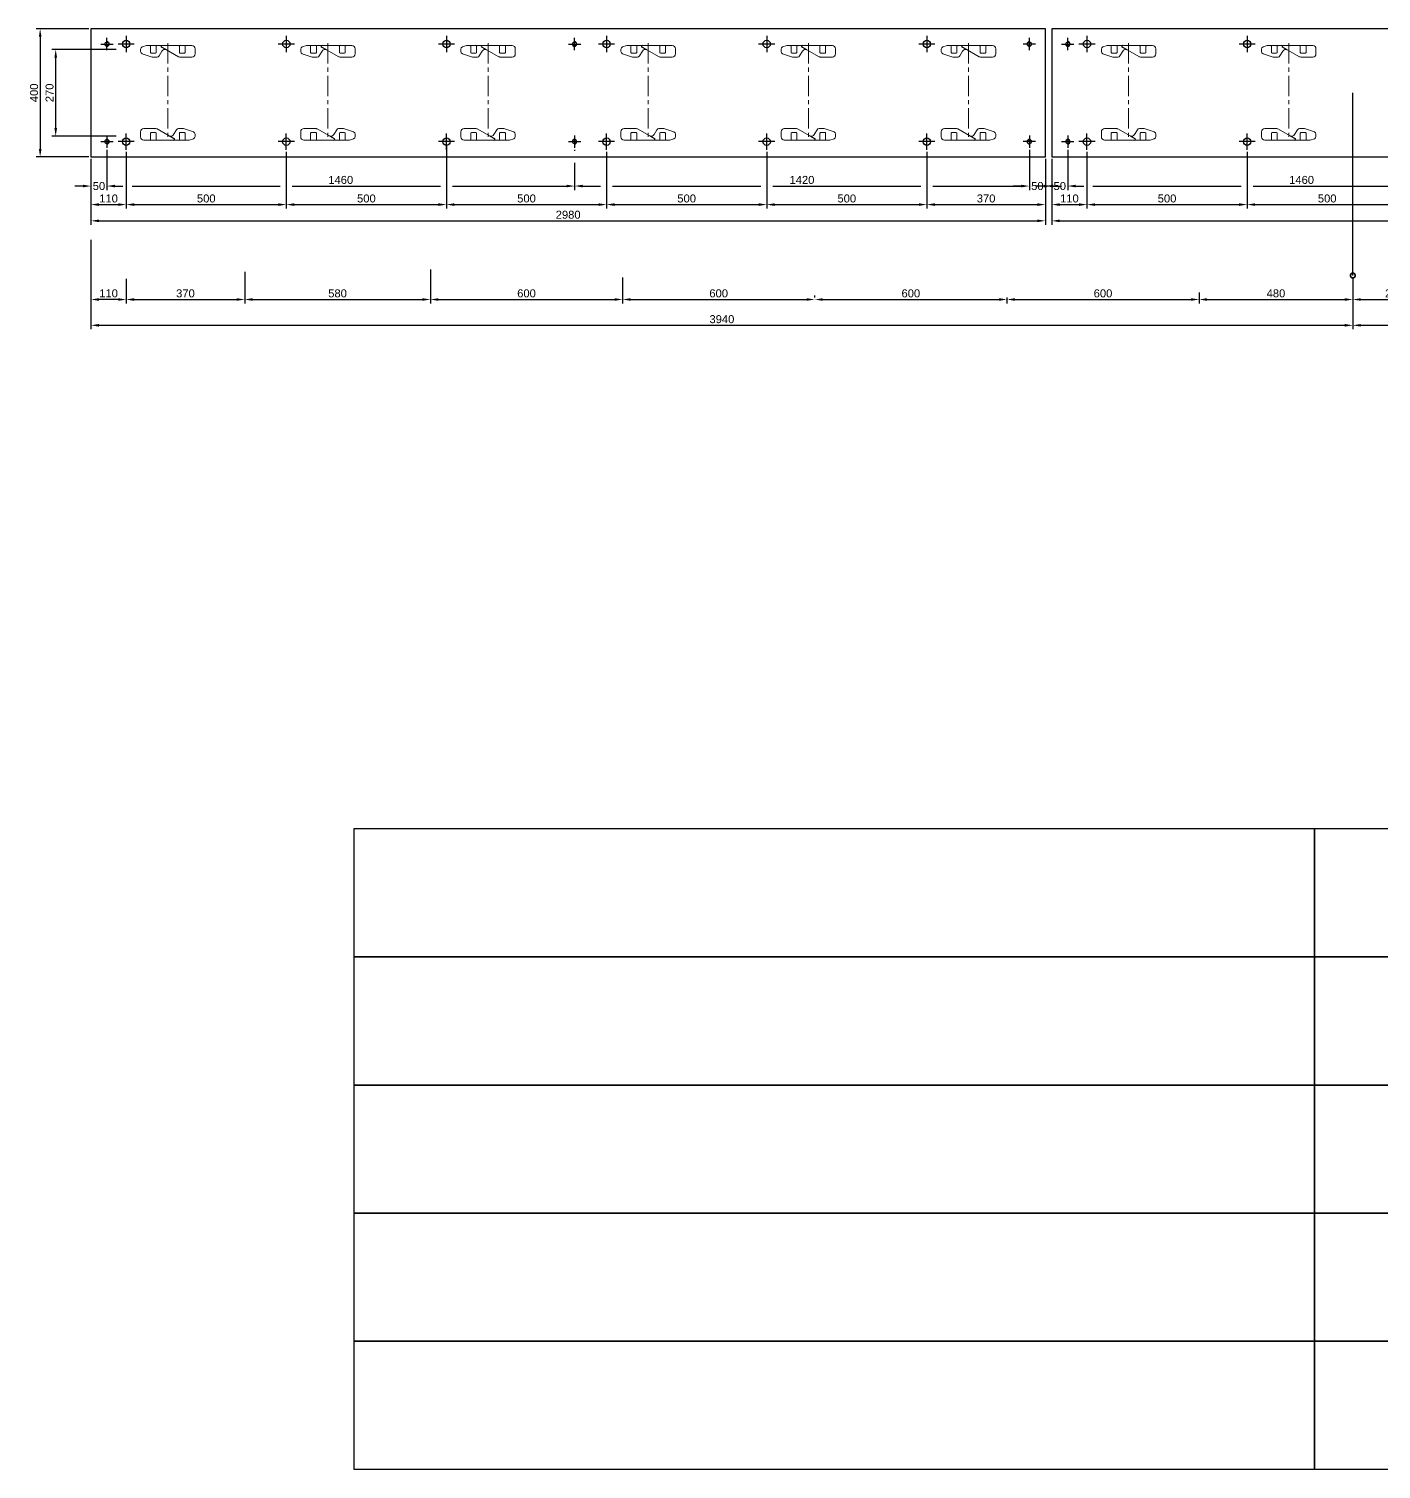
# Model space of a CAD drawing. Header units: millimetres. Extents: x -19541 to 104079, y -3200 to 10399.
# Drawn here: x 3885 to 8108, y -3200 to 1299 of the extents above; entities that cross this region are included whole.
import ezdxf

# ---------------------------------------------------------------- set-up
doc = ezdxf.new("R2010")
doc.units = ezdxf.units.MM
doc.linetypes.add('CENTER', pattern=[50.8, 31.75, -6.35, 6.35, -6.35])
doc.linetypes.add('CENTER2', pattern=[28.575, 19.05, -3.175, 3.175, -3.175])
for name, color, linetype in [('KTHUOC', 2, 'Continuous'), ('PDF_Geometry', 7, 'Continuous'), ('TK2', 251, 'Continuous')]:
    doc.layers.add(name, color=color, linetype=linetype)
doc.layers.add('TIM', color=8, linetype='CENTER2', lineweight=0)
doc.styles.get("Standard").update_dxf_attribs({"font": 'arial.ttf'})
doc.dimstyles.new('ISO-25', dxfattribs={"dimscale": 10, "dimtxt": 2.5, "dimasz": 2.5, "dimexe": 1.25, "dimexo": 0.625, "dimtad": 1, "dimtxsty": 'Standard', "dimcen": 2.5, "dimadec": 0, "dimazin": 0, "dimtfac": 1, "dimtmove": 0, "dimatfit": 3, "dimfxl": 1, "dimarcsym": 0})

# ---------------------------------------------------------------- blocks, each defined once
blk = doc.blocks.new('*D152')
at = {"color": 0, "lineweight": -2, "transparency": 16777216}
for p, q in [((0, -206.2), (0, -361.6)), ((110, -183.9), (110, -361.6)), ((25, -349.1), (85, -349.1))]:
    blk.add_line(p, q, dxfattribs=at)
at = {"color": 0, "transparency": 16777216}
for points in [[(25, -344.9), (25, -353.3), (0, -349.1)], [(85, -344.9), (85, -353.3), (110, -349.1)]]:
    blk.add_solid(points, dxfattribs=at)
at = {"layer": 'Defpoints', "color": 0, "transparency": 16777216}
for p in [(110, -177.7), (0, -200), (110, -349.1)]:
    blk.add_point(p, dxfattribs=at)
at = {"color": 0, "transparency": 16777216, "insert": (55, -330.1), "char_height": 25, "attachment_point": 5}
blk.add_mtext('110', dxfattribs=at)
blk = doc.blocks.new('*D153')
at = {"color": 0, "lineweight": -2, "transparency": 16777216}
for p, q in [((110, -183.9), (110, -361.6)), ((610, -183.9), (610, -361.6)), ((135, -349.1), (585, -349.1))]:
    blk.add_line(p, q, dxfattribs=at)
at = {"color": 0, "transparency": 16777216}
for points in [[(135, -344.9), (135, -353.3), (110, -349.1)], [(585, -344.9), (585, -353.3), (610, -349.1)]]:
    blk.add_solid(points, dxfattribs=at)
at = {"layer": 'Defpoints', "color": 0, "transparency": 16777216}
for p in [(110, -177.7), (610, -177.7), (610, -349.1)]:
    blk.add_point(p, dxfattribs=at)
at = {"color": 0, "transparency": 16777216, "insert": (360, -330.1), "char_height": 25, "attachment_point": 5}
blk.add_mtext('500', dxfattribs=at)
blk = doc.blocks.new('*D154')
at = {"color": 0, "lineweight": -2, "transparency": 16777216}
for p, q in [((1110, -166.4), (1110, -361.6)), ((610, -183.9), (610, -361.6)), ((635, -349.1), (1085, -349.1))]:
    blk.add_line(p, q, dxfattribs=at)
at = {"color": 0, "transparency": 16777216}
for points in [[(635, -344.9), (635, -353.3), (610, -349.1)], [(1085, -344.9), (1085, -353.3), (1110, -349.1)]]:
    blk.add_solid(points, dxfattribs=at)
at = {"layer": 'Defpoints', "color": 0, "transparency": 16777216}
for p in [(610, -177.7), (1110, -160.2), (1110, -349.1)]:
    blk.add_point(p, dxfattribs=at)
at = {"color": 0, "transparency": 16777216, "insert": (860, -330.1), "char_height": 25, "attachment_point": 5}
blk.add_mtext('500', dxfattribs=at)
blk = doc.blocks.new('*D155')
at = {"color": 0, "lineweight": -2, "transparency": 16777216}
for p, q in [((1110, -166.4), (1110, -361.6)), ((1610, -183.9), (1610, -361.6)), ((1135, -349.1), (1585, -349.1))]:
    blk.add_line(p, q, dxfattribs=at)
at = {"color": 0, "transparency": 16777216}
for points in [[(1135, -344.9), (1135, -353.3), (1110, -349.1)], [(1585, -344.9), (1585, -353.3), (1610, -349.1)]]:
    blk.add_solid(points, dxfattribs=at)
at = {"layer": 'Defpoints', "color": 0, "transparency": 16777216}
for p in [(1110, -160.2), (1610, -177.7), (1610, -349.1)]:
    blk.add_point(p, dxfattribs=at)
at = {"color": 0, "transparency": 16777216, "insert": (1360, -330.1), "char_height": 25, "attachment_point": 5}
blk.add_mtext('500', dxfattribs=at)
blk = doc.blocks.new('*D156')
at = {"color": 0, "lineweight": -2, "transparency": 16777216}
for p, q in [((1610, -183.9), (1610, -361.6)), ((2110, -183.9), (2110, -361.6)), ((1635, -349.1), (2085, -349.1))]:
    blk.add_line(p, q, dxfattribs=at)
at = {"color": 0, "transparency": 16777216}
for points in [[(1635, -344.9), (1635, -353.3), (1610, -349.1)], [(2085, -344.9), (2085, -353.3), (2110, -349.1)]]:
    blk.add_solid(points, dxfattribs=at)
at = {"layer": 'Defpoints', "color": 0, "transparency": 16777216}
for p in [(1610, -177.7), (2110, -177.7), (2110, -349.1)]:
    blk.add_point(p, dxfattribs=at)
at = {"color": 0, "transparency": 16777216, "insert": (1860, -330.1), "char_height": 25, "attachment_point": 5}
blk.add_mtext('500', dxfattribs=at)
blk = doc.blocks.new('*D157')
at = {"color": 0, "lineweight": -2, "transparency": 16777216}
for p, q in [((2110, -183.9), (2110, -361.6)), ((2610, -183.9), (2610, -361.6)), ((2135, -349.1), (2585, -349.1))]:
    blk.add_line(p, q, dxfattribs=at)
at = {"color": 0, "transparency": 16777216}
for points in [[(2135, -344.9), (2135, -353.3), (2110, -349.1)], [(2585, -344.9), (2585, -353.3), (2610, -349.1)]]:
    blk.add_solid(points, dxfattribs=at)
at = {"layer": 'Defpoints', "color": 0, "transparency": 16777216}
for p in [(2110, -177.7), (2610, -177.7), (2610, -349.1)]:
    blk.add_point(p, dxfattribs=at)
at = {"color": 0, "transparency": 16777216, "insert": (2360, -330.1), "char_height": 25, "attachment_point": 5}
blk.add_mtext('500', dxfattribs=at)
blk = doc.blocks.new('*D158')
at = {"color": 0, "lineweight": -2, "transparency": 16777216}
for p, q in [((2610, -183.9), (2610, -361.6)), ((2980, -206.2), (2980, -361.6)), ((2635, -349.1), (2955, -349.1))]:
    blk.add_line(p, q, dxfattribs=at)
at = {"color": 0, "transparency": 16777216}
for points in [[(2635, -344.9), (2635, -353.3), (2610, -349.1)], [(2955, -344.9), (2955, -353.3), (2980, -349.1)]]:
    blk.add_solid(points, dxfattribs=at)
at = {"layer": 'Defpoints', "color": 0, "transparency": 16777216}
for p in [(2610, -177.7), (2980, -200), (2980, -349.1)]:
    blk.add_point(p, dxfattribs=at)
at = {"color": 0, "transparency": 16777216, "insert": (2795, -330.1), "char_height": 25, "attachment_point": 5}
blk.add_mtext('370', dxfattribs=at)
blk = doc.blocks.new('*D149')
at = {"color": 0, "lineweight": -2, "transparency": 16777216}
for p, q in [((0, -206.2), (0, -412.4)), ((2980, -206.2), (2980, -412.4)), ((25, -399.9), (2955, -399.9))]:
    blk.add_line(p, q, dxfattribs=at)
at = {"color": 0, "transparency": 16777216}
for points in [[(25, -395.7), (25, -404), (0, -399.9)], [(2955, -395.7), (2955, -404), (2980, -399.9)]]:
    blk.add_solid(points, dxfattribs=at)
at = {"layer": 'Defpoints', "color": 0, "transparency": 16777216}
for p in [(0, -200), (2980, -200), (2980, -399.9)]:
    blk.add_point(p, dxfattribs=at)
at = {"color": 0, "transparency": 16777216, "insert": (1490, -380.9), "char_height": 25, "attachment_point": 5}
blk.add_mtext('2980', dxfattribs=at)
blk = doc.blocks.new('*D159')
at = {"color": 0, "lineweight": -2, "transparency": 16777216}
for p, q in [((50, -178.2), (50, -303.7)), ((0, -206.2), (0, -303.7)), ((-25, -291.2), (-50, -291.2)), ((0, -291.2), (0.9, -291.2)), ((50, -291.2), (49.1, -291.2)), ((75, -291.2), (100, -291.2))]:
    blk.add_line(p, q, dxfattribs=at)
at = {"color": 0, "transparency": 16777216}
for points in [[(-25, -287), (-25, -295.3), (0, -291.2)], [(75, -287), (75, -295.3), (50, -291.2)]]:
    blk.add_solid(points, dxfattribs=at)
at = {"layer": 'Defpoints', "color": 0, "transparency": 16777216}
for p in [(50, -171.9), (0, -200), (50, -291.2)]:
    blk.add_point(p, dxfattribs=at)
at = {"color": 0, "transparency": 16777216, "insert": (25, -291.2), "char_height": 25, "attachment_point": 5}
blk.add_mtext('50', dxfattribs=at)
blk = doc.blocks.new('*D164')
at = {"color": 0, "lineweight": -2, "transparency": 16777216}
for p, q in [((50, -178.2), (50, -181.2)), ((1510, -178.2), (1510, -181.2)), ((50, -218.8), (50, -272.4)), ((1510, -218.8), (1510, -303.7)), ((75, -291.2), (91.2, -291.2)), ((128.7, -291.2), (591.2, -291.2)), ((628.7, -291.2), (1091.2, -291.2)), ((1128.7, -291.2), (1485, -291.2))]:
    blk.add_line(p, q, dxfattribs=at)
at = {"color": 0, "transparency": 16777216}
for points in [[(75, -287), (75, -295.3), (50, -291.2)], [(1485, -287), (1485, -295.3), (1510, -291.2)]]:
    blk.add_solid(points, dxfattribs=at)
at = {"layer": 'Defpoints', "color": 0, "transparency": 16777216}
for p in [(50, -171.9), (1510, -171.9), (1510, -291.2)]:
    blk.add_point(p, dxfattribs=at)
at = {"color": 0, "transparency": 16777216, "insert": (780, -272.2), "char_height": 25, "attachment_point": 5}
blk.add_mtext('1460', dxfattribs=at)
blk = doc.blocks.new('*D163')
at = {"color": 0, "lineweight": -2, "transparency": 16777216}
for p, q in [((1510, -178.2), (1510, -181.2)), ((2930, -178.2), (2930, -181.2)), ((1510, -218.8), (1510, -303.7)), ((2930, -218.8), (2930, -303.7)), ((1535, -291.2), (1591.2, -291.2)), ((1628.7, -291.2), (2091.2, -291.2)), ((2128.7, -291.2), (2591.2, -291.2)), ((2628.7, -291.2), (2905, -291.2))]:
    blk.add_line(p, q, dxfattribs=at)
at = {"color": 0, "transparency": 16777216}
for points in [[(1535, -287), (1535, -295.3), (1510, -291.2)], [(2905, -287), (2905, -295.3), (2930, -291.2)]]:
    blk.add_solid(points, dxfattribs=at)
at = {"layer": 'Defpoints', "color": 0, "transparency": 16777216}
for p in [(1510, -171.9), (2930, -171.9), (2930, -291.2)]:
    blk.add_point(p, dxfattribs=at)
at = {"color": 0, "transparency": 16777216, "insert": (2220, -272.2), "char_height": 25, "attachment_point": 5}
blk.add_mtext('1420', dxfattribs=at)
blk = doc.blocks.new('*D162')
at = {"color": 0, "lineweight": -2, "transparency": 16777216}
for p, q in [((2930, -178.2), (2930, -303.7)), ((2980, -206.2), (2980, -303.7)), ((2905, -291.2), (2880, -291.2)), ((2930, -291.2), (2930.9, -291.2)), ((2980, -291.2), (2979.1, -291.2)), ((3005, -291.2), (3030, -291.2))]:
    blk.add_line(p, q, dxfattribs=at)
at = {"color": 0, "transparency": 16777216}
for points in [[(2905, -287), (2905, -295.3), (2930, -291.2)], [(3005, -287), (3005, -295.3), (2980, -291.2)]]:
    blk.add_solid(points, dxfattribs=at)
at = {"layer": 'Defpoints', "color": 0, "transparency": 16777216}
for p in [(2930, -171.9), (2980, -200), (2930, -291.2)]:
    blk.add_point(p, dxfattribs=at)
at = {"color": 0, "transparency": 16777216, "insert": (2955, -291.2), "char_height": 25, "attachment_point": 5}
blk.add_mtext('50', dxfattribs=at)
blk = doc.blocks.new('*D13')
at = {"color": 0, "lineweight": -2, "transparency": 16777216}
for p, q in [((4157.7, 1234.4), (3956.5, 1234.4)), ((3969, 989.4), (3969, 1209.4)), ((4157.7, 964.4), (3956.5, 964.4))]:
    blk.add_line(p, q, dxfattribs=at)
at = {"color": 0, "transparency": 16777216}
for points in [[(3964.9, 1209.4), (3973.2, 1209.4), (3969, 1234.4)], [(3964.9, 989.4), (3973.2, 989.4), (3969, 964.4)]]:
    blk.add_solid(points, dxfattribs=at)
at = {"layer": 'Defpoints', "color": 0, "transparency": 16777216}
for p in [(3969, 1234.4), (4163.9, 1234.4), (4163.9, 964.4)]:
    blk.add_point(p, dxfattribs=at)
at = {"color": 0, "transparency": 16777216, "insert": (3950, 1099.4), "char_height": 25, "attachment_point": 5, "rotation": 90}
blk.add_mtext('270', dxfattribs=at)
blk = doc.blocks.new('*D14')
at = {"color": 0, "lineweight": -2, "transparency": 16777216}
for p, q in [((4079.1, 518.7), (4079.1, 441.3)), ((4189.1, 518.7), (4189.1, 441.3)), ((4164.1, 453.8), (4104.1, 453.8))]:
    blk.add_line(p, q, dxfattribs=at)
at = {"color": 0, "transparency": 16777216}
for points in [[(4104.1, 458), (4104.1, 449.7), (4079.1, 453.8)], [(4164.1, 458), (4164.1, 449.7), (4189.1, 453.8)]]:
    blk.add_solid(points, dxfattribs=at)
at = {"layer": 'Defpoints', "color": 0, "transparency": 16777216}
for p in [(4079.1, 524.9), (4189.1, 524.9), (4079.1, 453.8)]:
    blk.add_point(p, dxfattribs=at)
at = {"color": 0, "transparency": 16777216, "insert": (4134.1, 472.9), "char_height": 25, "attachment_point": 5}
blk.add_mtext('110', dxfattribs=at)
blk = doc.blocks.new('*D15')
at = {"color": 0, "lineweight": -2, "transparency": 16777216}
for p, q in [((4559.1, 540), (4559.1, 441.3)), ((4189.1, 518.7), (4189.1, 441.3)), ((4214.1, 453.8), (4534.1, 453.8))]:
    blk.add_line(p, q, dxfattribs=at)
at = {"color": 0, "transparency": 16777216}
for points in [[(4214.1, 458), (4214.1, 449.7), (4189.1, 453.8)], [(4534.1, 458), (4534.1, 449.7), (4559.1, 453.8)]]:
    blk.add_solid(points, dxfattribs=at)
at = {"layer": 'Defpoints', "color": 0, "transparency": 16777216}
for p in [(4559.1, 546.3), (4189.1, 524.9), (4559.1, 453.8)]:
    blk.add_point(p, dxfattribs=at)
at = {"color": 0, "transparency": 16777216, "insert": (4374.1, 472.9), "char_height": 25, "attachment_point": 5}
blk.add_mtext('370', dxfattribs=at)
blk = doc.blocks.new('*D16')
at = {"color": 0, "lineweight": -2, "transparency": 16777216}
for p, q in [((4559.1, 540), (4559.1, 441.3)), ((5139.1, 547.1), (5139.1, 441.3)), ((4584.1, 453.8), (5114.1, 453.8))]:
    blk.add_line(p, q, dxfattribs=at)
at = {"color": 0, "transparency": 16777216}
for points in [[(4584.1, 458), (4584.1, 449.7), (4559.1, 453.8)], [(5114.1, 458), (5114.1, 449.7), (5139.1, 453.8)]]:
    blk.add_solid(points, dxfattribs=at)
at = {"layer": 'Defpoints', "color": 0, "transparency": 16777216}
for p in [(4559.1, 546.3), (5139.1, 553.4), (5139.1, 453.8)]:
    blk.add_point(p, dxfattribs=at)
at = {"color": 0, "transparency": 16777216, "insert": (4849.1, 472.9), "char_height": 25, "attachment_point": 5}
blk.add_mtext('580', dxfattribs=at)
blk = doc.blocks.new('*D17')
at = {"color": 0, "lineweight": -2, "transparency": 16777216}
for p, q in [((5139.1, 547.1), (5139.1, 441.3)), ((5739.1, 522.2), (5739.1, 441.3)), ((5164.1, 453.8), (5714.1, 453.8))]:
    blk.add_line(p, q, dxfattribs=at)
at = {"color": 0, "transparency": 16777216}
for points in [[(5164.1, 458), (5164.1, 449.7), (5139.1, 453.8)], [(5714.1, 458), (5714.1, 449.7), (5739.1, 453.8)]]:
    blk.add_solid(points, dxfattribs=at)
at = {"layer": 'Defpoints', "color": 0, "transparency": 16777216}
for p in [(5139.1, 553.4), (5739.1, 528.5), (5739.1, 453.8)]:
    blk.add_point(p, dxfattribs=at)
at = {"color": 0, "transparency": 16777216, "insert": (5439.1, 472.9), "char_height": 25, "attachment_point": 5}
blk.add_mtext('600', dxfattribs=at)
blk = doc.blocks.new('*D18')
at = {"color": 0, "lineweight": -2, "transparency": 16777216}
for p, q in [((5739.1, 522.2), (5739.1, 441.3)), ((5764.1, 453.8), (6314.1, 453.8)), ((6339.1, 460.1), (6339.1, 466.3))]:
    blk.add_line(p, q, dxfattribs=at)
at = {"color": 0, "transparency": 16777216}
for points in [[(5764.1, 458), (5764.1, 449.7), (5739.1, 453.8)], [(6314.1, 458), (6314.1, 449.7), (6339.1, 453.8)]]:
    blk.add_solid(points, dxfattribs=at)
at = {"layer": 'Defpoints', "color": 0, "transparency": 16777216}
for p in [(5739.1, 528.5), (6339.1, 453.8), (6339.1, 453.8)]:
    blk.add_point(p, dxfattribs=at)
at = {"color": 0, "transparency": 16777216, "insert": (6039.1, 472.9), "char_height": 25, "attachment_point": 5}
blk.add_mtext('600', dxfattribs=at)
blk = doc.blocks.new('*D19')
at = {"color": 0, "lineweight": -2, "transparency": 16777216}
for p, q in [((6339.1, 460.1), (6339.1, 466.3)), ((6364.1, 453.8), (6914.1, 453.8)), ((6939.1, 460.1), (6939.1, 441.3))]:
    blk.add_line(p, q, dxfattribs=at)
at = {"color": 0, "transparency": 16777216}
for points in [[(6364.1, 458), (6364.1, 449.7), (6339.1, 453.8)], [(6914.1, 458), (6914.1, 449.7), (6939.1, 453.8)]]:
    blk.add_solid(points, dxfattribs=at)
at = {"layer": 'Defpoints', "color": 0, "transparency": 16777216}
for p in [(6339.1, 453.8), (6939.1, 466.3), (6939.1, 453.8)]:
    blk.add_point(p, dxfattribs=at)
at = {"color": 0, "transparency": 16777216, "insert": (6639.1, 472.9), "char_height": 25, "attachment_point": 5}
blk.add_mtext('600', dxfattribs=at)
blk = doc.blocks.new('*D20')
at = {"color": 0, "lineweight": -2, "transparency": 16777216}
for p, q in [((6939.1, 460.1), (6939.1, 441.3)), ((6964.1, 453.8), (7514.1, 453.8)), ((7539.1, 476), (7539.1, 441.3))]:
    blk.add_line(p, q, dxfattribs=at)
at = {"color": 0, "transparency": 16777216}
for points in [[(6964.1, 458), (6964.1, 449.7), (6939.1, 453.8)], [(7514.1, 458), (7514.1, 449.7), (7539.1, 453.8)]]:
    blk.add_solid(points, dxfattribs=at)
at = {"layer": 'Defpoints', "color": 0, "transparency": 16777216}
for p in [(6939.1, 466.3), (7539.1, 482.3), (7539.1, 453.8)]:
    blk.add_point(p, dxfattribs=at)
at = {"color": 0, "transparency": 16777216, "insert": (7239.1, 472.9), "char_height": 25, "attachment_point": 5}
blk.add_mtext('600', dxfattribs=at)
blk = doc.blocks.new('*D21')
at = {"color": 0, "lineweight": -2, "transparency": 16777216}
for p, q in [((7539.1, 476), (7539.1, 441.3)), ((7564.1, 453.8), (7994.1, 453.8)), ((8019.1, 465.4), (8019.1, 441.3))]:
    blk.add_line(p, q, dxfattribs=at)
at = {"color": 0, "transparency": 16777216}
for points in [[(7564.1, 458), (7564.1, 449.7), (7539.1, 453.8)], [(7994.1, 458), (7994.1, 449.7), (8019.1, 453.8)]]:
    blk.add_solid(points, dxfattribs=at)
at = {"layer": 'Defpoints', "color": 0, "transparency": 16777216}
for p in [(7539.1, 482.3), (8019.1, 471.6), (8019.1, 453.8)]:
    blk.add_point(p, dxfattribs=at)
at = {"color": 0, "transparency": 16777216, "insert": (7779.1, 472.9), "char_height": 25, "attachment_point": 5}
blk.add_mtext('480', dxfattribs=at)
blk = doc.blocks.new('*D24')
at = {"color": 0, "lineweight": -2, "transparency": 16777216}
for p, q in [((0, -6.2), (0, -87.5)), ((260, -6.2), (260, -87.5)), ((25, -75), (235, -75))]:
    blk.add_line(p, q, dxfattribs=at)
at = {"color": 0, "transparency": 16777216}
for points in [[(25, -70.8), (25, -79.1), (0, -75)], [(235, -70.8), (235, -79.1), (260, -75)]]:
    blk.add_solid(points, dxfattribs=at)
at = {"layer": 'Defpoints', "color": 0, "transparency": 16777216}
for p in [(0, 0), (260, 0), (260, -75)]:
    blk.add_point(p, dxfattribs=at)
at = {"color": 0, "transparency": 16777216, "insert": (130, -56), "char_height": 25, "attachment_point": 5}
blk.add_mtext('260', dxfattribs=at)
blk = doc.blocks.new('*D35')
at = {"color": 0, "lineweight": -2, "transparency": 16777216}
for p, q in [((0, -6.2), (0, -168.1)), ((5980, -6.2), (5980, -168.1)), ((25, -155.6), (5955, -155.6))]:
    blk.add_line(p, q, dxfattribs=at)
at = {"color": 0, "transparency": 16777216}
for points in [[(25, -151.4), (25, -159.7), (0, -155.6)], [(5955, -151.4), (5955, -159.7), (5980, -155.6)]]:
    blk.add_solid(points, dxfattribs=at)
at = {"layer": 'Defpoints', "color": 0, "transparency": 16777216}
for p in [(0, 0), (5980, 0), (5980, -155.6)]:
    blk.add_point(p, dxfattribs=at)
at = {"color": 0, "transparency": 16777216, "insert": (2990, -136.5), "char_height": 25, "attachment_point": 5}
blk.add_mtext('5980', dxfattribs=at)
blk = doc.blocks.new('*D23')
at = {"color": 0, "lineweight": -2, "transparency": 16777216}
for p, q in [((4079.1, 640.2), (4079.1, 360.8)), ((8019.1, 475.7), (8019.1, 360.8)), ((4104.1, 373.3), (7994.1, 373.3))]:
    blk.add_line(p, q, dxfattribs=at)
at = {"color": 0, "transparency": 16777216}
for points in [[(4104.1, 377.4), (4104.1, 369.1), (4079.1, 373.3)], [(7994.1, 377.4), (7994.1, 369.1), (8019.1, 373.3)]]:
    blk.add_solid(points, dxfattribs=at)
at = {"layer": 'Defpoints', "color": 0, "transparency": 16777216}
for p in [(4079.1, 646.5), (8019.1, 482), (8019.1, 373.3)]:
    blk.add_point(p, dxfattribs=at)
at = {"color": 0, "transparency": 16777216, "insert": (6049.1, 392.3), "char_height": 25, "attachment_point": 5}
blk.add_mtext('3940', dxfattribs=at)
blk = doc.blocks.new('*D36')
at = {"color": 0, "lineweight": -2, "transparency": 16777216}
for p, q in [((4072.8, 1299.4), (3908, 1299.4)), ((3920.5, 1274.4), (3920.5, 924.4)), ((4072.8, 899.4), (3908, 899.4))]:
    blk.add_line(p, q, dxfattribs=at)
at = {"color": 0, "transparency": 16777216}
for points in [[(3916.4, 1274.4), (3924.7, 1274.4), (3920.5, 1299.4)], [(3916.4, 924.4), (3924.7, 924.4), (3920.5, 899.4)]]:
    blk.add_solid(points, dxfattribs=at)
at = {"layer": 'Defpoints', "color": 0, "transparency": 16777216}
for p in [(4079.1, 1299.4), (3920.5, 899.4), (4079.1, 899.4)]:
    blk.add_point(p, dxfattribs=at)
at = {"color": 0, "transparency": 16777216, "insert": (3901.5, 1099.4), "char_height": 25, "attachment_point": 5, "rotation": 90}
blk.add_mtext('400', dxfattribs=at)
blk = doc.blocks.new('1')
for p, q in [((235.419, 133.921), (220.356, 142.236)), ((735.419, 133.921), (720.356, 142.236)), ((1235.419, 133.921), (1220.356, 142.236)), ((1735.419, 133.921), (1720.356, 142.236)), ((2235.419, 133.921), (2220.356, 142.236)), ((2735.419, 133.921), (2720.356, 142.236)), ((244.581, -133.921), (259.644, -142.236)), ((744.581, -133.921), (759.644, -142.236)), ((1244.581, -133.921), (1259.644, -142.236)), ((1744.581, -133.921), (1759.644, -142.236)), ((2244.581, -133.921), (2259.644, -142.236)), ((2744.581, -133.921), (2759.644, -142.236))]:
    blk.add_line(p, q)
for centre, start, end in [((221.806, 144.863), 90, 241.102577), ((721.806, 144.863), 90, 241.102577), ((1221.806, 144.863), 90, 241.102577), ((1721.806, 144.863), 90, 241.102577), ((2221.806, 144.863), 90, 241.102577), ((2721.806, 144.863), 90, 241.102577), ((258.194, -144.863), 270, 61.102577), ((758.194, -144.863), 270, 61.102577), ((1258.194, -144.863), 270, 61.102577), ((1758.194, -144.863), 270, 61.102577), ((2258.194, -144.863), 270, 61.102577), ((2758.194, -144.863), 270, 61.102577)]:
    blk.add_arc(centre, 3, start, end)
at = {"layer": 'KTHUOC', "color": 3}
blk.add_lwpolyline([(0, 200), (0, -200), (2980, -200), (2980, 200)], close=True, dxfattribs=at)
at = {"layer": 'KTHUOC'}
for centre, radius in [((50, 152.5), 6), ((110, 152.5), 11.5), ((610, 152.5), 11.5), ((1110, 152.5), 11.5), ((1510, 152.5), 6), ((1610, 152.5), 11.5), ((2110, 152.5), 11.5), ((2610, 152.5), 11.5), ((2930, 152.5), 6), ((50, -152.5), 6), ((110, -152.5), 11.5), ((610, -152.5), 11.5), ((1110, -152.5), 11.5), ((1510, -152.5), 6), ((1610, -152.5), 11.5), ((2110, -152.5), 11.5), ((2610, -152.5), 11.5), ((2930, -152.5), 6)]:
    blk.add_circle(centre, radius, dxfattribs=at)
for centre, start, end in [((50, 152.5), 180, 90), ((1510, 152.5), 180, 90), ((2930, 152.5), 90, 360), ((50, -152.5), 270, 180), ((1510, -152.5), 270, 180), ((2930, -152.5), 0, 270)]:
    blk.add_arc(centre, 7, start, end, dxfattribs=at)
at = {"layer": 'PDF_Geometry', "lineweight": 18}
for points in [[(173, 147.863), (159.786, 143.458, 0.3228227), (155, 136.817), (155, 128.908, 0.3228227), (159.786, 122.267), (191, 111.863)], [(191, 111.863), (206.555, 111.863, 0.26709039), (212.606, 115.343), (221.794, 130.277, -0.41262223), (235.419, 133.921), (273.704, 112.793, 0.13108527), (277.191, 111.863), (315, 111.863, 0.41421352), (325, 121.863), (325, 137.863, 0.4142136), (315, 147.863), (173, 147.863)], [(184, 147.922, -0.41421356), (186, 145.922), (186, 125.863, 0.41421356), (188, 123.863), (202, 123.863, 0.41421356), (204, 125.863), (204, 145.922, -0.41421356), (206, 147.922)], [(296, 147.922, 0.41421356), (294, 145.922), (294, 125.863, -0.41421356), (292, 123.863), (278, 123.863, -0.41421356), (276, 125.863), (276, 145.922, 0.41421356), (274, 147.922)], [(673, 147.863), (659.786, 143.458, 0.3228227), (655, 136.817), (655, 128.908, 0.3228227), (659.786, 122.267), (691, 111.863)], [(691, 111.863), (706.555, 111.863, 0.26709039), (712.606, 115.343), (721.794, 130.277, -0.41262223), (735.419, 133.921), (773.704, 112.793, 0.13108527), (777.191, 111.863), (815, 111.863, 0.41421352), (825, 121.863), (825, 137.863, 0.4142136), (815, 147.863), (673, 147.863)], [(684, 147.922, -0.41421356), (686, 145.922), (686, 125.863, 0.41421356), (688, 123.863), (702, 123.863, 0.41421356), (704, 125.863), (704, 145.922, -0.41421356), (706, 147.922)], [(796, 147.922, 0.41421356), (794, 145.922), (794, 125.863, -0.41421356), (792, 123.863), (778, 123.863, -0.41421356), (776, 125.863), (776, 145.922, 0.41421356), (774, 147.922)], [(1173, 147.863), (1159.786, 143.458, 0.3228227), (1155, 136.817), (1155, 128.908, 0.3228227), (1159.786, 122.267), (1191, 111.863)], [(1191, 111.863), (1206.555, 111.863, 0.26709039), (1212.606, 115.343), (1221.794, 130.277, -0.41262223), (1235.419, 133.921), (1273.704, 112.793, 0.13108527), (1277.191, 111.863), (1315, 111.863, 0.41421352), (1325, 121.863), (1325, 137.863, 0.4142136), (1315, 147.863), (1173, 147.863)], [(1184, 147.922, -0.41421356), (1186, 145.922), (1186, 125.863, 0.41421356), (1188, 123.863), (1202, 123.863, 0.41421356), (1204, 125.863), (1204, 145.922, -0.41421356), (1206, 147.922)], [(1296, 147.922, 0.41421356), (1294, 145.922), (1294, 125.863, -0.41421356), (1292, 123.863), (1278, 123.863, -0.41421356), (1276, 125.863), (1276, 145.922, 0.41421356), (1274, 147.922)], [(1673, 147.863), (1659.786, 143.458, 0.3228227), (1655, 136.817), (1655, 128.908, 0.3228227), (1659.786, 122.267), (1691, 111.863)], [(1691, 111.863), (1706.555, 111.863, 0.26709039), (1712.606, 115.343), (1721.794, 130.277, -0.41262223), (1735.419, 133.921), (1773.704, 112.793, 0.13108527), (1777.191, 111.863), (1815, 111.863, 0.41421352), (1825, 121.863), (1825, 137.863, 0.4142136), (1815, 147.863), (1673, 147.863)], [(1684, 147.922, -0.41421356), (1686, 145.922), (1686, 125.863, 0.41421356), (1688, 123.863), (1702, 123.863, 0.41421356), (1704, 125.863), (1704, 145.922, -0.41421356), (1706, 147.922)], [(1796, 147.922, 0.41421356), (1794, 145.922), (1794, 125.863, -0.41421356), (1792, 123.863), (1778, 123.863, -0.41421356), (1776, 125.863), (1776, 145.922, 0.41421356), (1774, 147.922)], [(2173, 147.863), (2159.786, 143.458, 0.3228227), (2155, 136.817), (2155, 128.908, 0.3228227), (2159.786, 122.267), (2191, 111.863)], [(2191, 111.863), (2206.555, 111.863, 0.26709039), (2212.606, 115.343), (2221.794, 130.277, -0.41262223), (2235.419, 133.921), (2273.704, 112.793, 0.13108527), (2277.191, 111.863), (2315, 111.863, 0.41421352), (2325, 121.863), (2325, 137.863, 0.4142136), (2315, 147.863), (2173, 147.863)], [(2184, 147.922, -0.41421356), (2186, 145.922), (2186, 125.863, 0.41421356), (2188, 123.863), (2202, 123.863, 0.41421356), (2204, 125.863), (2204, 145.922, -0.41421356), (2206, 147.922)], [(2296, 147.922, 0.41421356), (2294, 145.922), (2294, 125.863, -0.41421356), (2292, 123.863), (2278, 123.863, -0.41421356), (2276, 125.863), (2276, 145.922, 0.41421356), (2274, 147.922)], [(2673, 147.863), (2659.786, 143.458, 0.3228227), (2655, 136.817), (2655, 128.908, 0.3228227), (2659.786, 122.267), (2691, 111.863)], [(2691, 111.863), (2706.555, 111.863, 0.26709039), (2712.606, 115.343), (2721.794, 130.277, -0.41262223), (2735.419, 133.921), (2773.704, 112.793, 0.13108527), (2777.191, 111.863), (2815, 111.863, 0.41421352), (2825, 121.863), (2825, 137.863, 0.4142136), (2815, 147.863), (2673, 147.863)], [(2684, 147.922, -0.41421356), (2686, 145.922), (2686, 125.863, 0.41421356), (2688, 123.863), (2702, 123.863, 0.41421356), (2704, 125.863), (2704, 145.922, -0.41421356), (2706, 147.922)], [(2796, 147.922, 0.41421356), (2794, 145.922), (2794, 125.863, -0.41421356), (2792, 123.863), (2778, 123.863, -0.41421356), (2776, 125.863), (2776, 145.922, 0.41421356), (2774, 147.922)], [(289, -111.863), (273.445, -111.863, 0.26709039), (267.394, -115.343), (258.206, -130.277, -0.41262223), (244.581, -133.921), (206.296, -112.793, 0.13108527), (202.809, -111.863), (165, -111.863, 0.41421352), (155, -121.863), (155, -137.863, 0.4142136), (165, -147.863), (307, -147.863)], [(184, -147.922, 0.41421356), (186, -145.922), (186, -125.863, -0.41421356), (188, -123.863), (202, -123.863, -0.41421356), (204, -125.863), (204, -145.922, 0.41421356), (206, -147.922)], [(296, -147.922, -0.41421356), (294, -145.922), (294, -125.863, 0.41421356), (292, -123.863), (278, -123.863, 0.41421356), (276, -125.863), (276, -145.922, -0.41421356), (274, -147.922)], [(307, -147.863), (320.214, -143.458, 0.3228227), (325, -136.817), (325, -128.908, 0.3228227), (320.214, -122.267), (289, -111.863)], [(789, -111.863), (773.445, -111.863, 0.26709039), (767.394, -115.343), (758.206, -130.277, -0.41262223), (744.581, -133.921), (706.296, -112.793, 0.13108527), (702.809, -111.863), (665, -111.863, 0.41421352), (655, -121.863), (655, -137.863, 0.4142136), (665, -147.863), (807, -147.863)], [(684, -147.922, 0.41421356), (686, -145.922), (686, -125.863, -0.41421356), (688, -123.863), (702, -123.863, -0.41421356), (704, -125.863), (704, -145.922, 0.41421356), (706, -147.922)], [(796, -147.922, -0.41421356), (794, -145.922), (794, -125.863, 0.41421356), (792, -123.863), (778, -123.863, 0.41421356), (776, -125.863), (776, -145.922, -0.41421356), (774, -147.922)], [(807, -147.863), (820.214, -143.458, 0.3228227), (825, -136.817), (825, -128.908, 0.3228227), (820.214, -122.267), (789, -111.863)], [(1289, -111.863), (1273.445, -111.863, 0.26709039), (1267.394, -115.343), (1258.206, -130.277, -0.41262223), (1244.581, -133.921), (1206.296, -112.793, 0.13108527), (1202.809, -111.863), (1165, -111.863, 0.41421352), (1155, -121.863), (1155, -137.863, 0.4142136), (1165, -147.863), (1307, -147.863)], [(1184, -147.922, 0.41421356), (1186, -145.922), (1186, -125.863, -0.41421356), (1188, -123.863), (1202, -123.863, -0.41421356), (1204, -125.863), (1204, -145.922, 0.41421356), (1206, -147.922)], [(1296, -147.922, -0.41421356), (1294, -145.922), (1294, -125.863, 0.41421356), (1292, -123.863), (1278, -123.863, 0.41421356), (1276, -125.863), (1276, -145.922, -0.41421356), (1274, -147.922)], [(1307, -147.863), (1320.214, -143.458, 0.3228227), (1325, -136.817), (1325, -128.908, 0.3228227), (1320.214, -122.267), (1289, -111.863)], [(1789, -111.863), (1773.445, -111.863, 0.26709039), (1767.394, -115.343), (1758.206, -130.277, -0.41262223), (1744.581, -133.921), (1706.296, -112.793, 0.13108527), (1702.809, -111.863), (1665, -111.863, 0.41421352), (1655, -121.863), (1655, -137.863, 0.4142136), (1665, -147.863), (1807, -147.863)], [(1684, -147.922, 0.41421356), (1686, -145.922), (1686, -125.863, -0.41421356), (1688, -123.863), (1702, -123.863, -0.41421356), (1704, -125.863), (1704, -145.922, 0.41421356), (1706, -147.922)], [(1796, -147.922, -0.41421356), (1794, -145.922), (1794, -125.863, 0.41421356), (1792, -123.863), (1778, -123.863, 0.41421356), (1776, -125.863), (1776, -145.922, -0.41421356), (1774, -147.922)], [(1807, -147.863), (1820.214, -143.458, 0.3228227), (1825, -136.817), (1825, -128.908, 0.3228227), (1820.214, -122.267), (1789, -111.863)], [(2289, -111.863), (2273.445, -111.863, 0.26709039), (2267.394, -115.343), (2258.206, -130.277, -0.41262223), (2244.581, -133.921), (2206.296, -112.793, 0.13108527), (2202.809, -111.863), (2165, -111.863, 0.41421352), (2155, -121.863), (2155, -137.863, 0.4142136), (2165, -147.863), (2307, -147.863)], [(2184, -147.922, 0.41421356), (2186, -145.922), (2186, -125.863, -0.41421356), (2188, -123.863), (2202, -123.863, -0.41421356), (2204, -125.863), (2204, -145.922, 0.41421356), (2206, -147.922)], [(2296, -147.922, -0.41421356), (2294, -145.922), (2294, -125.863, 0.41421356), (2292, -123.863), (2278, -123.863, 0.41421356), (2276, -125.863), (2276, -145.922, -0.41421356), (2274, -147.922)], [(2307, -147.863), (2320.214, -143.458, 0.3228227), (2325, -136.817), (2325, -128.908, 0.3228227), (2320.214, -122.267), (2289, -111.863)], [(2789, -111.863), (2773.445, -111.863, 0.26709039), (2767.394, -115.343), (2758.206, -130.277, -0.41262223), (2744.581, -133.921), (2706.296, -112.793, 0.13108527), (2702.809, -111.863), (2665, -111.863, 0.41421352), (2655, -121.863), (2655, -137.863, 0.4142136), (2665, -147.863), (2807, -147.863)], [(2684, -147.922, 0.41421356), (2686, -145.922), (2686, -125.863, -0.41421356), (2688, -123.863), (2702, -123.863, -0.41421356), (2704, -125.863), (2704, -145.922, 0.41421356), (2706, -147.922)], [(2796, -147.922, -0.41421356), (2794, -145.922), (2794, -125.863, 0.41421356), (2792, -123.863), (2778, -123.863, 0.41421356), (2776, -125.863), (2776, -145.922, -0.41421356), (2774, -147.922)], [(2807, -147.863), (2820.214, -143.458, 0.3228227), (2825, -136.817), (2825, -128.908, 0.3228227), (2820.214, -122.267), (2789, -111.863)]]:
    blk.add_lwpolyline(points, format="xyb", dxfattribs=at)
blk.add_lwpolyline([(250.098, 147.863), (250.098, 147.863)], close=True, dxfattribs=at)
at = {"layer": 'TIM', "linetype": 'CENTER', "ltscale": 2}
for p, q in [((240, 154.863), (240, -147.863)), ((740, 154.863), (740, -147.863)), ((1240, 154.863), (1240, -147.863)), ((1740, 154.863), (1740, -147.863)), ((2240, 154.863), (2240, -147.863)), ((2740, 154.863), (2740, -147.863))]:
    blk.add_line(p, q, dxfattribs=at)
at = {"layer": 'TK2'}
for p, q in [((30.588, 152.5), (69.412, 152.5)), ((50, 133.088), (50, 171.912)), ((135.167, 152.5), (84.833, 152.5)), ((110, 177.667), (110, 127.333)), ((635.167, 152.5), (584.833, 152.5)), ((610, 177.667), (610, 127.333)), ((1135.167, 152.5), (1084.833, 152.5)), ((1110, 177.667), (1110, 127.333)), ((1490.588, 152.5), (1529.412, 152.5)), ((1510, 133.088), (1510, 171.912)), ((1635.167, 152.5), (1584.833, 152.5)), ((1610, 177.667), (1610, 127.333)), ((2135.167, 152.5), (2084.833, 152.5)), ((2110, 177.667), (2110, 127.333)), ((2635.167, 152.5), (2584.833, 152.5)), ((2610, 177.667), (2610, 127.333)), ((2949.412, 152.5), (2910.588, 152.5)), ((2930, 133.088), (2930, 171.912)), ((50, -133.088), (50, -171.912)), ((110, -177.667), (110, -127.333)), ((610, -177.667), (610, -127.333)), ((1110, -177.667), (1110, -127.333)), ((1510, -133.088), (1510, -171.912)), ((1610, -177.667), (1610, -127.333)), ((2110, -177.667), (2110, -127.333)), ((2610, -177.667), (2610, -127.333)), ((2930, -133.088), (2930, -171.912)), ((30.588, -152.5), (69.412, -152.5)), ((135.167, -152.5), (84.833, -152.5)), ((635.167, -152.5), (584.833, -152.5)), ((1135.167, -152.5), (1084.833, -152.5)), ((1490.588, -152.5), (1529.412, -152.5)), ((1635.167, -152.5), (1584.833, -152.5)), ((2135.167, -152.5), (2084.833, -152.5)), ((2635.167, -152.5), (2584.833, -152.5)), ((2949.412, -152.5), (2910.588, -152.5))]:
    blk.add_line(p, q, dxfattribs=at)
for base, p1, p2, override, picture, middle in [((50, -291.165), (0, -200), (50, -171.912), {"dimtad": 0}, '*D159', (25, -291.165)), ((1510, -291.165), (50, -171.912), (1510, -171.912), {"dimtmove": 1}, '*D164', (780, -272.151)), ((610, -349.103), (110, -177.667), (610, -177.667), {"dimtmove": 1}, '*D153', (360, -330.089)), ((1110, -349.103), (610, -177.667), (1110, -160.167), {"dimtmove": 1}, '*D154', (860, -330.089)), ((1610, -349.103), (1110, -160.167), (1610, -177.667), {"dimtmove": 1}, '*D155', (1360, -330.089)), ((2930, -291.165), (1510, -171.912), (2930, -171.912), {"dimtmove": 1}, '*D163', (2220, -272.151)), ((2110, -349.103), (1610, -177.667), (2110, -177.667), {"dimtmove": 1}, '*D156', (1860, -330.089)), ((2610, -349.103), (2110, -177.667), (2610, -177.667), {"dimtmove": 1}, '*D157', (2360, -330.089)), ((2980, -349.103), (2610, -177.667), (2980, -200), {"dimtmove": 1}, '*D158', (2795, -330.08))]:
    dim = blk.add_linear_dim(base=base, p1=p1, p2=p2, dimstyle='ISO-25', override=override)
    dim.commit()
    dim.dimension.update_dxf_attribs({"geometry": picture, "text_midpoint": middle})
for base, p2, picture, middle in [((110, -349.103), (110, -177.667), '*D152', (55, -330.089)), ((2980, -399.868), (2980, -200), '*D149', (1490, -380.853))]:
    dim = blk.add_linear_dim(base=base, p1=(0, -200), p2=p2, dimstyle='ISO-25')
    dim.commit()
    dim.dimension.update_dxf_attribs({"geometry": picture, "text_midpoint": middle})
dim = blk.add_linear_dim(base=(2930, -291.165), p1=(2980, -200), p2=(2930, -171.912), angle=180, dimstyle='ISO-25', override={"dimtad": 0})
dim.commit()
dim.dimension.update_dxf_attribs({"geometry": '*D162', "text_midpoint": (2955, -291.165), "dimtype": 128})
blk = doc.blocks.new('2 l')
blk.add_line((0, 0), (0, 570.591))
dim = blk.add_linear_dim(base=(260, -74.98), p1=(0, 0), p2=(260, 0), dimstyle='ISO-25', override={"dimtmove": 1})
dim.commit()
dim.dimension.update_dxf_attribs({"geometry": '*D24', "text_midpoint": (130, -55.966)})
dim = blk.add_linear_dim(base=(5980, -155.555), p1=(0, 0), p2=(5980, 0), dimstyle='ISO-25')
dim.commit()
dim.dimension.update_dxf_attribs({"geometry": '*D35', "text_midpoint": (2990, -136.54)})

msp = doc.modelspace()

# ---------------------------------------------------------------- linework, layer by layer
msp.add_line((8019.085, 528.828), (8019.085, 1099.419))
at = {"const_width": 5}
msp.add_lwpolyline([(8011.585, 528.828, 1), (8026.585, 528.828, 1)], format="xyb", close=True, dxfattribs=at)
for points in [[(4899.566, -3199.879), (10899.566, -3199.879), (10899.566, -1199.879), (4899.566, -1199.879)], [(4899.566, -1599.879), (7899.566, -1599.879), (7899.566, -1199.879), (4899.566, -1199.879)], [(7899.566, -1599.879), (10899.566, -1599.879), (10899.566, -1199.879), (7899.566, -1199.879)], [(4899.566, -1999.879), (7899.566, -1999.879), (7899.566, -1599.879), (4899.566, -1599.879)], [(7899.566, -1999.879), (10899.566, -1999.879), (10899.566, -1599.879), (7899.566, -1599.879)], [(4899.566, -2399.879), (7899.566, -2399.879), (7899.566, -1999.879), (4899.566, -1999.879)], [(7899.566, -2399.879), (10899.566, -2399.879), (10899.566, -1999.879), (7899.566, -1999.879)], [(4899.566, -2799.879), (7899.566, -2799.879), (7899.566, -2399.879), (4899.566, -2399.879)], [(7899.566, -2799.879), (10899.566, -2799.879), (10899.566, -2399.879), (7899.566, -2399.879)], [(4899.566, -3199.879), (7899.566, -3199.879), (7899.566, -2799.879), (4899.566, -2799.879)], [(7899.566, -3199.879), (10899.566, -3199.879), (10899.566, -2799.879), (7899.566, -2799.879)]]:
    msp.add_lwpolyline(points, close=True)

# ---------------------------------------------------------------- block references
msp.add_blockref('2 l', (8019.085, 528.828))
at = {"layer": 'KTHUOC'}
for p in [(4079.085, 1099.419), (7079.085, 1099.419)]:
    msp.add_blockref('1', p, dxfattribs=at)

# ---------------------------------------------------------------- dimensions: what is measured, and where the dimension line sits
for base, p1, p2, picture, middle in [((3920.518, 899.419), (4079.085, 1299.419), (4079.085, 899.419), '*D36', (3901.504, 1099.419)), ((3969.045, 1234.419), (4163.918, 964.419), (4163.918, 1234.419), '*D13', (3950.031, 1099.419))]:
    dim = msp.add_linear_dim(base=base, p1=p1, p2=p2, angle=90, dimstyle='ISO-25')
    dim.commit()
    dim.dimension.update_dxf_attribs({"geometry": picture, "text_midpoint": middle})
for base, p1, p2, picture, middle in [((8019.085, 373.274), (4079.085, 646.475), (8019.085, 481.963), '*D23', (6049.085, 392.297)), ((4079.085, 453.848), (4189.085, 524.939), (4079.085, 524.939), '*D14', (4134.085, 472.862))]:
    dim = msp.add_linear_dim(base=base, p1=p1, p2=p2, dimstyle='ISO-25')
    dim.commit()
    dim.dimension.update_dxf_attribs({"geometry": picture, "text_midpoint": middle})
for base, p1, p2, picture, middle in [((4559.085, 453.848), (4189.085, 524.939), (4559.085, 546.266), '*D15', (4374.085, 472.871)), ((5139.085, 453.848), (4559.085, 546.266), (5139.085, 553.376), '*D16', (4849.085, 472.862)), ((5739.085, 453.848), (5139.085, 553.376), (5739.085, 528.494), '*D17', (5439.085, 472.862)), ((6339.085, 453.848), (5739.085, 528.494), (6339.085, 453.848), '*D18', (6039.085, 472.862)), ((6939.085, 453.848), (6339.085, 453.848), (6939.085, 466.348), '*D19', (6639.085, 472.862)), ((7539.085, 453.848), (6939.085, 466.348), (7539.085, 482.284), '*D20', (7239.085, 472.862)), ((8019.085, 453.848), (7539.085, 482.284), (8019.085, 471.621), '*D21', (7779.085, 472.862))]:
    dim = msp.add_linear_dim(base=base, p1=p1, p2=p2, dimstyle='ISO-25', override={"dimtmove": 1})
    dim.commit()
    dim.dimension.update_dxf_attribs({"geometry": picture, "text_midpoint": middle})

doc.saveas('drawing.dxf')
